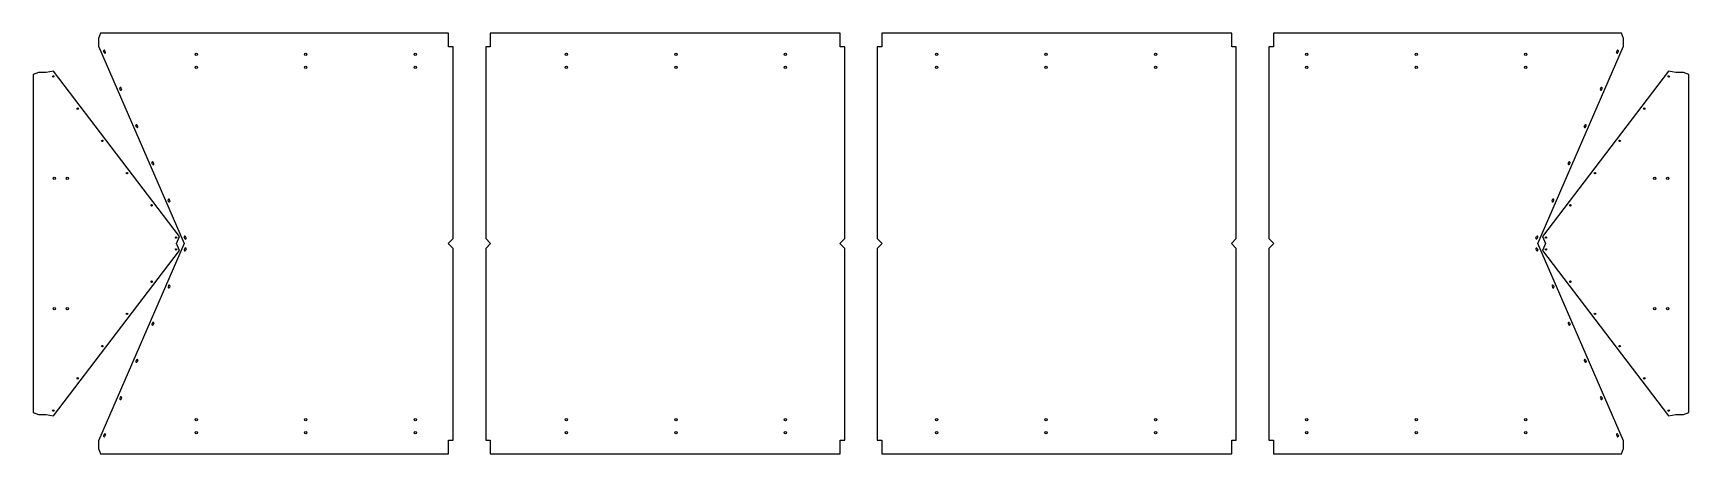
# Model space of a CAD drawing. Header units: millimetres. Extents: x -201 to 4885, y -646 to 646.
import ezdxf

# ---------------------------------------------------------------- set-up
doc = ezdxf.new("R2010")
doc.units = ezdxf.units.MM

msp = doc.modelspace()

# ---------------------------------------------------------------- linework, layer by layer
for p, q in [((6, 646.2218), (0, 629.2218)), ((0, 629.2218), (0, 606.2218)), ((1075, 646.2218), (6, 646.2218)), ((1075, 604.2218), (1075, 646.2218)), ((1203, 646.2218), (1203, 604.2218)), ((2278, 646.2218), (1203, 646.2218)), ((2278, 604.2218), (2278, 646.2218)), ((2406, 646.2218), (2406, 604.2218)), ((3481, 646.2218), (2406, 646.2218)), ((3481, 604.2218), (3481, 646.2218)), ((3609, 646.2218), (3609, 604.2218)), ((4678, 646.2218), (3609, 646.2218)), ((4684, 629.2218), (4678, 646.2218)), ((4684, 606.2218), (4684, 629.2218)), ((0, 606.2218), (262.6638, 0)), ((17.0717, 586.3144), (15.2826, 590.4435)), ((21.2007, 588.1035), (19.4117, 592.2326)), ((1089, 604.2218), (1075, 604.2218)), ((1089, 15), (1089, 604.2218)), ((1203, 604.2218), (1189, 604.2218)), ((1189, 604.2218), (1189, 15)), ((2292, 604.2218), (2278, 604.2218)), ((2292, 15), (2292, 604.2218)), ((2406, 604.2218), (2392, 604.2218)), ((2392, 604.2218), (2392, 15)), ((3495, 604.2218), (3481, 604.2218)), ((3495, 15), (3495, 604.2218)), ((3609, 604.2218), (3595, 604.2218)), ((3595, 604.2218), (3595, 15)), ((4421.3362, 0), (4684, 606.2218)), ((4662.7993, 588.1035), (4664.5883, 592.2326)), ((4666.9283, 586.3144), (4668.7174, 590.4435)), ((-184.3111, 525.323), (-201.3111, 519.323)), ((-201.3111, 519.323), (-201.3111, -519.323)), ((-161.3111, 525.323), (-184.3111, 525.323)), ((-139.1396, 529.2325), (-161.3111, 525.323)), ((248.2808, 21.2755), (-139.1396, 529.2325)), ((4823.1396, 529.2325), (4435.7192, 21.2755)), ((4845.3111, 525.323), (4823.1396, 529.2325)), ((4868.3111, 525.323), (4845.3111, 525.323)), ((4885.3111, 519.323), (4868.3111, 525.323)), ((4885.3111, -519.323), (4885.3111, 519.323)), ((66.5687, 472.0765), (64.7796, 476.2056)), ((70.6977, 473.8656), (68.9087, 477.9947)), ((4613.3023, 473.8656), (4615.0913, 477.9947)), ((4617.4313, 472.0765), (4619.2204, 476.2056)), ((116.0657, 357.8386), (114.2766, 361.9677)), ((120.1947, 359.6277), (118.4057, 363.7568)), ((4563.8053, 359.6277), (4565.5943, 363.7568)), ((4567.9343, 357.8386), (4569.7234, 361.9677)), ((165.5627, 243.6007), (163.7736, 247.7298)), ((169.6917, 245.3898), (167.9027, 249.5189)), ((4514.3083, 245.3898), (4516.0973, 249.5189)), ((4518.4373, 243.6007), (4520.2264, 247.7298)), ((215.0596, 129.3628), (213.2706, 133.4919)), ((219.1887, 131.1519), (217.3997, 135.281)), ((4464.8113, 131.1519), (4466.6003, 135.281)), ((4468.9404, 129.3628), (4470.7294, 133.4919)), ((262.6638, 0), (0, -606.2218)), ((239.3544, 0), (248.2808, 21.2755)), ((248.2808, -21.2755), (239.3544, 0)), ((264.5566, 15.1249), (262.7676, 19.254)), ((268.6857, 16.914), (266.8967, 21.0431)), ((1074, 0), (1089, 15)), ((1089, -15), (1074, 0)), ((1189, 15), (1204, 0)), ((1204, 0), (1189, -15)), ((2277, 0), (2292, 15)), ((2292, -15), (2277, 0)), ((2392, 15), (2407, 0)), ((2407, 0), (2392, -15)), ((3480, 0), (3495, 15)), ((3495, -15), (3480, 0)), ((3595, 15), (3610, 0)), ((3610, 0), (3595, -15)), ((4415.3143, 16.914), (4417.1033, 21.0431)), ((4419.4434, 15.1249), (4421.2324, 19.254)), ((4684, -606.2218), (4421.3362, 0)), ((4435.7192, 21.2755), (4444.6456, 0)), ((4444.6456, 0), (4435.7192, -21.2755)), ((-139.1396, -529.2325), (248.2808, -21.2755)), ((264.5566, -15.1249), (262.7676, -19.254)), ((268.6857, -16.914), (266.8967, -21.0431)), ((1089, -604.2218), (1089, -15)), ((1189, -15), (1189, -604.2218)), ((2292, -604.2218), (2292, -15)), ((2392, -15), (2392, -604.2218)), ((3495, -604.2218), (3495, -15)), ((3595, -15), (3595, -604.2218)), ((4415.3143, -16.914), (4417.1033, -21.0431)), ((4419.4434, -15.1249), (4421.2324, -19.254)), ((4435.7192, -21.2755), (4823.1396, -529.2325)), ((215.0596, -129.3628), (213.2706, -133.4919)), ((219.1887, -131.1519), (217.3997, -135.281)), ((4464.8113, -131.1519), (4466.6003, -135.281)), ((4468.9404, -129.3628), (4470.7294, -133.4919)), ((165.5627, -243.6007), (163.7736, -247.7298)), ((169.6917, -245.3898), (167.9027, -249.5189)), ((4514.3083, -245.3898), (4516.0973, -249.5189)), ((4518.4373, -243.6007), (4520.2264, -247.7298)), ((116.0657, -357.8386), (114.2766, -361.9677)), ((120.1947, -359.6277), (118.4057, -363.7568)), ((4563.8053, -359.6277), (4565.5943, -363.7568)), ((4567.9343, -357.8386), (4569.7234, -361.9677)), ((66.5687, -472.0765), (64.7796, -476.2056)), ((70.6977, -473.8656), (68.9087, -477.9947)), ((4613.3023, -473.8656), (4615.0913, -477.9947)), ((4617.4313, -472.0765), (4619.2204, -476.2056)), ((-201.3111, -519.323), (-184.3111, -525.323)), ((-184.3111, -525.323), (-161.3111, -525.323)), ((-161.3111, -525.323), (-139.1396, -529.2325)), ((4823.1396, -529.2325), (4845.3111, -525.323)), ((4845.3111, -525.323), (4868.3111, -525.323)), ((4868.3111, -525.323), (4885.3111, -519.323)), ((0, -606.2218), (0, -629.2218)), ((17.0717, -586.3144), (15.2826, -590.4435)), ((21.2007, -588.1035), (19.4117, -592.2326)), ((1075, -646.2218), (1075, -604.2218)), ((1075, -604.2218), (1089, -604.2218)), ((1189, -604.2218), (1203, -604.2218)), ((1203, -604.2218), (1203, -646.2218)), ((2278, -646.2218), (2278, -604.2218)), ((2278, -604.2218), (2292, -604.2218)), ((2392, -604.2218), (2406, -604.2218)), ((2406, -604.2218), (2406, -646.2218)), ((3481, -646.2218), (3481, -604.2218)), ((3481, -604.2218), (3495, -604.2218)), ((3595, -604.2218), (3609, -604.2218)), ((3609, -604.2218), (3609, -646.2218)), ((4662.7993, -588.1035), (4664.5883, -592.2326)), ((4666.9283, -586.3144), (4668.7174, -590.4435)), ((4684, -629.2218), (4684, -606.2218)), ((0, -629.2218), (6, -646.2218)), ((6, -646.2218), (1075, -646.2218)), ((1203, -646.2218), (2278, -646.2218)), ((2406, -646.2218), (3481, -646.2218)), ((3609, -646.2218), (4678, -646.2218)), ((4678, -646.2218), (4684, -629.2218))]:
    msp.add_line(p, q)
for centre, radius in [((300, 581.2218), 3.5), ((636.3636, 581.2218), 3.5), ((972.7273, 581.2218), 3.5), ((1437.0909, 581.2218), 3.5), ((1773.4545, 581.2218), 3.5), ((2109.8182, 581.2218), 3.5), ((2574.1818, 581.2218), 3.5), ((2910.5455, 581.2218), 3.5), ((3246.9091, 581.2218), 3.5), ((3711.2727, 581.2218), 3.5), ((4047.6364, 581.2218), 3.5), ((4384, 581.2218), 3.5), ((-139.5307, 513.2557), 2.25), ((300, 541.2218), 3.5), ((636.3636, 541.2218), 3.5), ((972.7273, 541.2218), 3.5), ((1437.0909, 541.2218), 3.5), ((1773.4545, 541.2218), 3.5), ((2109.8182, 541.2218), 3.5), ((2574.1818, 541.2218), 3.5), ((2910.5455, 541.2218), 3.5), ((3246.9091, 541.2218), 3.5), ((3711.2727, 541.2218), 3.5), ((4047.6364, 541.2218), 3.5), ((4384, 541.2218), 3.5), ((4823.5307, 513.2557), 2.25), ((-64.0284, 414.2626), 2.25), ((4748.0284, 414.2626), 2.25), ((11.474, 315.2695), 2.25), ((4672.526, 315.2695), 2.25), ((-136.3111, 200), 3.5), ((-96.3111, 200), 3.5), ((86.9764, 216.2763), 2.25), ((4597.0236, 216.2763), 2.25), ((4780.3111, 200), 3.5), ((4820.3111, 200), 3.5), ((162.4788, 117.2832), 2.25), ((4521.5212, 117.2832), 2.25), ((237.9811, 18.2901), 2.25), ((4446.0189, 18.2901), 2.25), ((237.9811, -18.2901), 2.25), ((4446.0189, -18.2901), 2.25), ((162.4788, -117.2832), 2.25), ((4521.5212, -117.2832), 2.25), ((-136.3111, -200), 3.5), ((-96.3111, -200), 3.5), ((4780.3111, -200), 3.5), ((4820.3111, -200), 3.5), ((86.9764, -216.2763), 2.25), ((4597.0236, -216.2763), 2.25), ((11.474, -315.2695), 2.25), ((4672.526, -315.2695), 2.25), ((-64.0284, -414.2626), 2.25), ((4748.0284, -414.2626), 2.25), ((-139.5307, -513.2557), 2.25), ((300, -541.2218), 3.5), ((636.3636, -541.2218), 3.5), ((972.7273, -541.2218), 3.5), ((1437.0909, -541.2218), 3.5), ((1773.4545, -541.2218), 3.5), ((2109.8182, -541.2218), 3.5), ((2574.1818, -541.2218), 3.5), ((2910.5455, -541.2218), 3.5), ((3246.9091, -541.2218), 3.5), ((3711.2727, -541.2218), 3.5), ((4047.6364, -541.2218), 3.5), ((4384, -541.2218), 3.5), ((4823.5307, -513.2557), 2.25), ((300, -581.2218), 3.5), ((636.3636, -581.2218), 3.5), ((972.7273, -581.2218), 3.5), ((1437.0909, -581.2218), 3.5), ((1773.4545, -581.2218), 3.5), ((2109.8182, -581.2218), 3.5), ((2574.1818, -581.2218), 3.5), ((2910.5455, -581.2218), 3.5), ((3246.9091, -581.2218), 3.5), ((3711.2727, -581.2218), 3.5), ((4047.6364, -581.2218), 3.5), ((4384, -581.2218), 3.5)]:
    msp.add_circle(centre, radius)
for centre, start, end in [((17.3472, 591.338), 23.4261, 203.4261), ((19.1362, 587.2089), 203.4261, 23.4261), ((4664.8638, 587.2089), 156.5739, 336.5739), ((4666.6528, 591.338), 336.5739, 156.5739), ((66.8441, 477.1001), 23.4261, 203.4261), ((68.6332, 472.971), 203.4261, 23.4261), ((4615.3668, 472.971), 156.5739, 336.5739), ((4617.1559, 477.1001), 336.5739, 156.5739), ((116.3411, 362.8622), 23.4261, 203.4261), ((118.1302, 358.7332), 203.4261, 23.4261), ((4565.8698, 358.7332), 156.5739, 336.5739), ((4567.6589, 362.8622), 336.5739, 156.5739), ((165.8381, 248.6243), 23.4261, 203.4261), ((167.6272, 244.4953), 203.4261, 23.4261), ((4516.3728, 244.4953), 156.5739, 336.5739), ((4518.1619, 248.6243), 336.5739, 156.5739), ((215.3351, 134.3864), 23.4261, 203.4261), ((217.1242, 130.2574), 203.4261, 23.4261), ((4466.8758, 130.2574), 156.5739, 336.5739), ((4468.6649, 134.3864), 336.5739, 156.5739), ((264.8321, 20.1485), 23.4261, 203.4261), ((266.6212, 16.0195), 203.4261, 23.4261), ((4417.3788, 16.0195), 156.5739, 336.5739), ((4419.1679, 20.1485), 336.5739, 156.5739), ((264.8321, -20.1485), 156.5739, 336.5739), ((266.6212, -16.0195), 336.5739, 156.5739), ((4417.3788, -16.0195), 23.4261, 203.4261), ((4419.1679, -20.1485), 203.4261, 23.4261), ((215.3351, -134.3864), 156.5739, 336.5739), ((217.1242, -130.2574), 336.5739, 156.5739), ((4466.8758, -130.2574), 23.4261, 203.4261), ((4468.6649, -134.3864), 203.4261, 23.4261), ((165.8381, -248.6243), 156.5739, 336.5739), ((167.6272, -244.4953), 336.5739, 156.5739), ((4516.3728, -244.4953), 23.4261, 203.4261), ((4518.1619, -248.6243), 203.4261, 23.4261), ((116.3411, -362.8622), 156.5739, 336.5739), ((118.1302, -358.7332), 336.5739, 156.5739), ((4565.8698, -358.7332), 23.4261, 203.4261), ((4567.6589, -362.8622), 203.4261, 23.4261), ((66.8441, -477.1001), 156.5739, 336.5739), ((68.6332, -472.971), 336.5739, 156.5739), ((4615.3668, -472.971), 23.4261, 203.4261), ((4617.1559, -477.1001), 203.4261, 23.4261), ((17.3472, -591.338), 156.5739, 336.5739), ((19.1362, -587.2089), 336.5739, 156.5739), ((4664.8638, -587.2089), 23.4261, 203.4261), ((4666.6528, -591.338), 203.4261, 23.4261)]:
    msp.add_arc(centre, 2.25, start, end)

doc.saveas('drawing.dxf')
